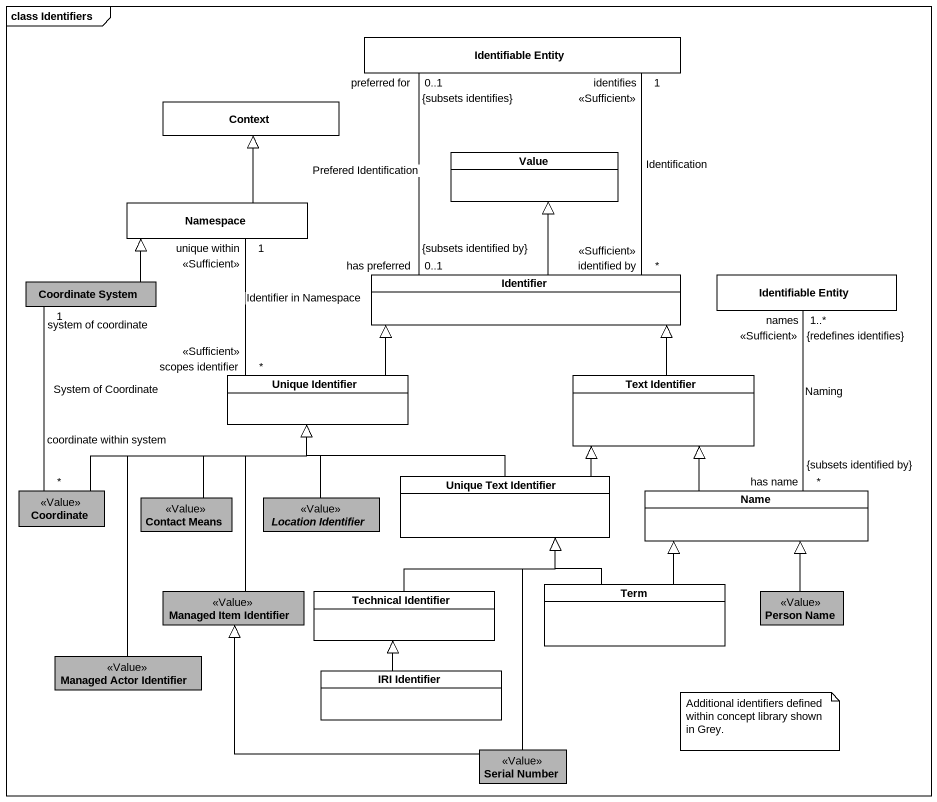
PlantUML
@startuml
mainframe class Identifiers
hide circle
hide empty members
class "Identifiable Entity" as Identifiable_Entity
class Context
class Value
class "Namespace" as Namespace_
class "Coordinate System" as Coordinate_System #B4B4B4
class Identifier
class "Identifiable Entity" as Identifiable_Entity_2
class "Unique Identifier" as Unique_Identifier
class "Text Identifier" as Text_Identifier
class Coordinate <<Value>> #B4B4B4
class "Contact Means" as Contact_Means <<Value>> #B4B4B4
abstract class "Location Identifier" as Location_Identifier <<Value>> #B4B4B4
class "Unique Text Identifier" as Unique_Text_Identifier
class Name
class "Managed Item Identifier" as Managed_Item_Identifier <<Value>> #B4B4B4
class "Technical Identifier" as Technical_Identifier
class Term
class "Person Name" as Person_Name <<Value>> #B4B4B4
class "Managed Actor Identifier" as Managed_Actor_Identifier <<Value>> #B4B4B4
class "IRI Identifier" as IRI_Identifier
class "Serial Number" as Serial_Number <<Value>> #B4B4B4
Identifiable_Entity "preferred for\n0..1\n{subsets identifies}" -- "has preferred\n0..1\n{subsets identified by}" Identifier : Prefered Identification
Namespace_ -up-|> Context
Coordinate_System -right-|> Namespace_
Identifier "identified by\n*\n<<Sufficient>>" -up- "identifies\n1\n<<Sufficient>>" Identifiable_Entity : Identification
Identifier -up-|> Value
Unique_Identifier "scopes identifier\n*\n<<Sufficient>>" -up- "unique within\n1\n<<Sufficient>>" Namespace_ : Identifier in Namespace
Unique_Identifier -right-|> Identifier
Text_Identifier -up-|> Identifier
Coordinate "coordinate within system\n*" -up- "system of coordinate\n1" Coordinate_System : System of Coordinate
Coordinate -right-|> Unique_Identifier
Contact_Means -up-|> Unique_Identifier
Location_Identifier -up-|> Unique_Identifier
Unique_Text_Identifier -left-|> Unique_Identifier
Unique_Text_Identifier -up-|> Text_Identifier
Name "has name\n*\n{subsets identified by}" -up- "names\n1..*\n{redefines identifies}\n<<Sufficient>>" Identifiable_Entity_2 : Naming
Name -up-|> Text_Identifier
Managed_Item_Identifier -up-|> Unique_Identifier
Technical_Identifier -up-|> Unique_Text_Identifier
Term -up-|> Unique_Text_Identifier
Term -up-|> Name
Person_Name -up-|> Name
Managed_Actor_Identifier -up-|> Unique_Identifier
IRI_Identifier -up-|> Technical_Identifier
Serial_Number -up-|> Unique_Text_Identifier
Serial_Number -left-|> Managed_Item_Identifier
note as N1
  Additional identifiers defined within concept library shown in Grey.
end note
@enduml
